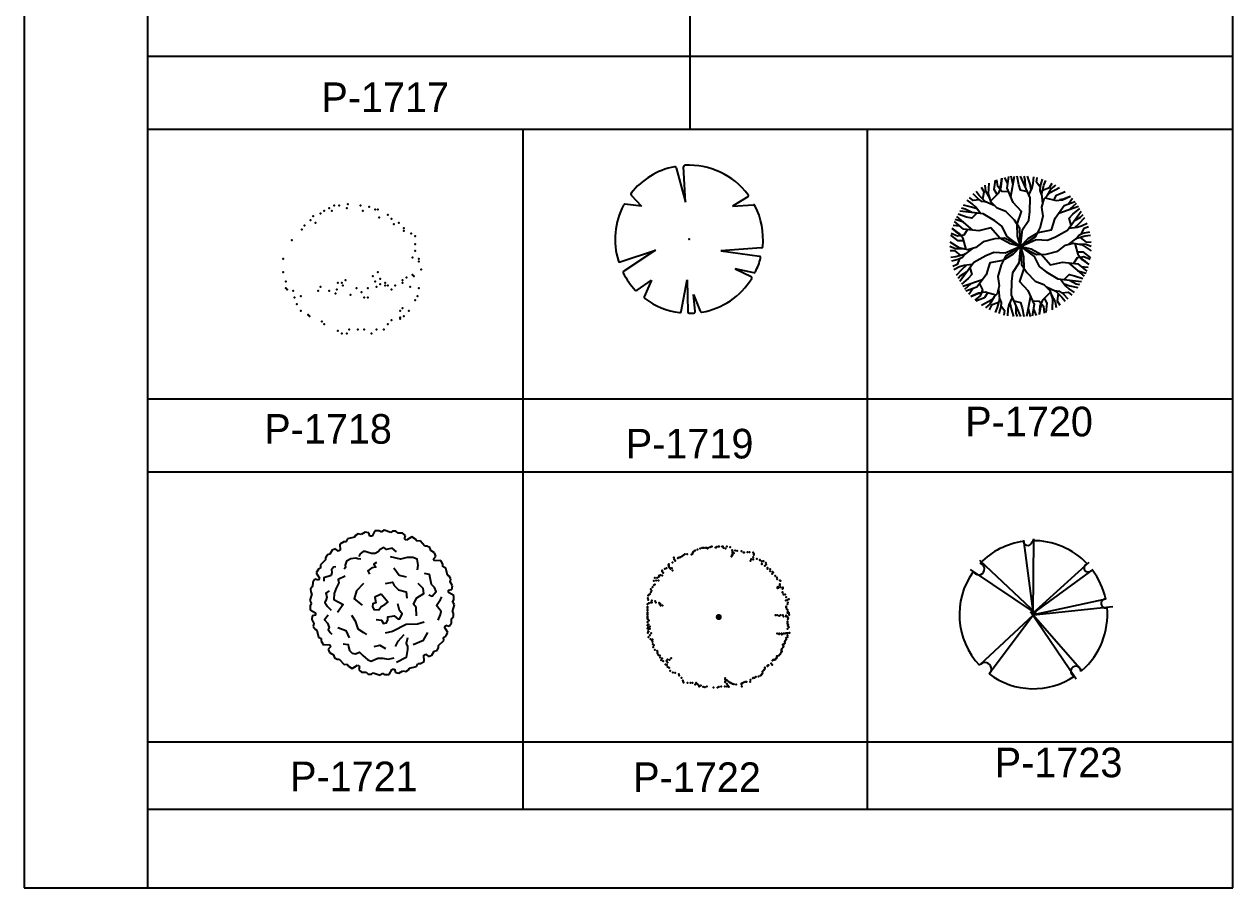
# Model space of a CAD drawing. Extents: x -74 to 94, y -49 to 40.
# Drawn here: x -12.65 to 11.85, y 0.8 to 18.3 of the extents above; entities that cross this region are included whole.
import ezdxf

# ---------------------------------------------------------------- set-up
doc = ezdxf.new("R2010")
doc.units = 0
doc.header["$LTSCALE"] = 100
doc.header["$MEASUREMENT"] = 0
doc.layers.get('0').update_dxf_attribs({"linetype": 'CONTINUOUS'})
for name, color, linetype in [('FOLHA', 3, 'CONTINUOUS'), ('P-ARVORE', 2, 'CONTINUOUS'), ('VEG', 2, 'CONTINUOUS')]:
    doc.layers.add(name, color=color, linetype=linetype)

# ---------------------------------------------------------------- blocks, each defined once
blk = doc.blocks.new('FOLHAVERDE')
at = {"layer": 'FOLHA', "linetype": 'CONTINUOUS'}
for p, q in [((-29.955, 37.298), (-29.955, 2.298)), ((-27.455, 37.298), (-27.455, 2.298)), ((-5.455, 2.298), (-5.455, 37.298)), ((-27.455, 35.298), (-27.455, 2.298)), ((-29.955, 2.298), (-5.455, 2.298)), ((-27.455, 2.298), (-5.455, 2.298))]:
    blk.add_line(p, q, dxfattribs=at)
blk = doc.blocks.new('ARV05')
at = {"layer": 'VEG'}
for p, q in [((-0.0875, 0.4829), (-0.0245, 0.251)), ((-0.0245, 0.251), (-0.037, 0.4887)), ((-0.3911, 0.2977), (-0.3204, 0.2238)), ((0.3965, 0.2863), (0.2932, 0.2238)), ((-0.3204, 0.2238), (-0.4338, 0.2358)), ((0.2932, 0.2238), (0.4357, 0.2329)), ((-0.4651, -0.1537), (-0.2258, -0.073)), ((-0.2258, -0.073), (-0.4412, -0.2159)), ((0.4884, -0.0579), (0.2145, -0.079)), ((0.2145, -0.079), (0.4752, -0.1149)), ((0.4374, -0.2264), (0.3124, -0.1991)), ((0.3124, -0.1991), (0.4194, -0.2515)), ((-0.3502, -0.3449), (-0.2543, -0.277)), ((-0.2543, -0.277), (-0.3024, -0.3887)), ((-0.0531, -0.4878), (-0.0119, -0.2741)), ((-0.0119, -0.2741), (-0.0087, -0.4901)), ((0.0411, -0.488), (0.0291, -0.3731)), ((0.0291, -0.3731), (0.0753, -0.4864))]:
    blk.add_line(p, q, dxfattribs=at)
for centre, radius, start, end in [((0, 0), 0.5, 101.44128, 141.56851), ((-0.0972, 0.4803), 0.01, 15.20855, 101.44128), ((-0.027, 0.4893), 0.01, 93.15464, 182.99812), ((0, 0), 0.5, 36.99993, 93.15464), ((-0.3838, 0.3046), 0.01, 141.56851, 223.73908), ((0.3913, 0.2949), 0.01, 301.17731, 36.99993), ((0, 0), 0.5, 152.54682, 197.11777), ((-0.4348, 0.2259), 0.01, 83.95393, 152.54682), ((0.4364, 0.2229), 0.01, 27.05474, 93.61777), ((0, 0), 0.5, 354.38387, 27.05474), ((0.4876, -0.048), 0.01, 274.40779, 354.38387), ((-0.4683, -0.1442), 0.01, 197.11777, 288.62945), ((0, 0), 0.5, 333.76286, 345.2457), ((0.4738, -0.1248), 0.01, 345.2457, 82.16937), ((-0.4357, -0.2242), 0.01, 123.5469, 207.22825), ((0, 0), 0.5, 207.22825, 223.40283), ((0.4395, -0.2166), 0.01, 257.69017, 333.76286), ((0, 0), 0.5, 279.9375, 327.88786), ((0.415, -0.2605), 0.01, 327.88786, 63.92182), ((-0.356, -0.3367), 0.01, 223.40283, 305.28779), ((-0.2932, -0.3926), 0.01, 156.70972, 233.24824), ((0, 0), 0.5, 233.24824, 262.61857), ((-0.063, -0.4859), 0.01, 262.61857, 349.08801), ((0.0312, -0.489), 0.01, 273.64787, 5.98864), ((0.0846, -0.4826), 0.01, 202.19344, 279.9375), ((0.0013, -0.49), 0.01, 180.84782, 270.14717), ((0, 0), 0.5, 270.14717, 273.64787)]:
    blk.add_arc(centre, radius, start, end, dxfattribs=at)
blk.add_point((0, 0), dxfattribs=at)
blk.add_point((0, 0), dxfattribs=at)
blk.add_point((0, 0), dxfattribs=at)
blk = doc.blocks.new('ARV06')
at = {"layer": 'VEG'}
for p, q in [((-0.0653, 0.493), (-0.0001, -0.0054)), ((-0.0001, -0.0054), (0.0059, 0.5001)), ((-0.362, 0.3577), (0.0237, -0.0054)), ((-0.006, -0.0054), (0.3797, 0.3435)), ((0.0237, -0.0054), (-0.4213, 0.2936)), ((0.4034, 0.2936), (-0.006, -0.0054)), ((0.4924, 0.0943), (0.0025, -0.0113)), ((-0.0179, 0.0088), (0.3322, -0.3899)), ((0.2907, -0.4469), (-0.0179, 0.0088)), ((0.0025, -0.0113), (0.5399, 0.0444)), ((-0.3561, -0.3472), (0.0025, -0.0113)), ((0.0025, -0.0113), (-0.2967, -0.4113))]:
    blk.add_line(p, q, dxfattribs=at)
for centre, radius, start, end in [((0.0025, -0.0113), 0.5, 97.87597, 135.88333), ((-0.0362, 0.4869), 0.0302, 195.68459, 358.00096), ((0.0025, -0.0113), 0.5, 43.24264, 90.97432), ((-0.3674, 0.2982), 0.0398, 220.65675, 73.44482), ((0.3716, 0.3043), 0.0267, 111.2821, 318.27356), ((0.0025, -0.0113), 0.5, 144.67146, 223.13299), ((0.0025, -0.0113), 0.5, 12.158, 37.25257), ((0.4902, 0.0648), 0.0296, 85.65427, 289.69379), ((0.0025, -0.0113), 0.5, 311.05407, 5.53111), ((-0.3252, -0.3781), 0.0437, 310.71484, 134.87997), ((0.2898, -0.3938), 0.0342, 359.20945, 254.62858), ((0.0025, -0.0113), 0.5, 233.20225, 303.82114)]:
    blk.add_arc(centre, radius, start, end, dxfattribs=at)
for p in [(0.0021, -0.0155), (0.0021, -0.0198)]:
    blk.add_point(p, dxfattribs=at)
blk = doc.blocks.new('ARV09')
at = {"layer": 'VEG'}
for points in [[(-0.2067, 0.3255), (-0.2341, 0.3739), (-0.2402, 0.4129)], [(0, 0), (-0.0059, 0.1216), (-0.0422, 0.1764), (-0.0992, 0.2347), (-0.1582, 0.2581), (-0.1984, 0.2983), (-0.2157, 0.3547), (-0.2128, 0.4277)], [(-0.2014, 0.3082), (-0.1479, 0.3622), (-0.131, 0.4032), (-0.1248, 0.4611)], [(-0.1593, 0.3507), (-0.1784, 0.384), (-0.1695, 0.4466)], [(-0.0806, 0.3681), (-0.1265, 0.37), (-0.154, 0.4034), (-0.1604, 0.45)], [(-0.1411, 0.3877), (-0.1339, 0.4112), (-0.1261, 0.4608)], [(-0.0866, 0.4234), (-0.1063, 0.4657)], [(0, 0), (-0.0203, 0.0698), (-0.0222, 0.1503), (0.0071, 0.2366), (-0.0496, 0.2974), (-0.0917, 0.3935), (-0.0784, 0.4712)], [(-0.0663, 0.3354), (-0.0404, 0.474)], [(-0.0511, 0.4167), (-0.0642, 0.4734)], [(0.0466, 0.3681), (-0.0002, 0.3798), (-0.0111, 0.4151), (-0.0222, 0.474)], [(0, 0), (0.0126, 0.113), (0.0547, 0.1777), (0.0621, 0.2366), (0.0639, 0.3288), (-0.0002, 0.474)], [(0.0326, 0.3998), (0.031, 0.4504), (0.0236, 0.474)], [(0.0724, 0.3813), (0.0639, 0.421), (0.0474, 0.474)], [(0.0568, 0.3449), (0.0786, 0.3955), (0.0859, 0.4269), (0.089, 0.4693)], [(0.1329, 0.3994), (0.1079, 0.4328), (0.1124, 0.4643)], [(0.1437, 0.3468), (0.1316, 0.3779), (0.1335, 0.4093), (0.1481, 0.4542)], [(0.1503, 0.288), (0.1427, 0.3563), (0.1573, 0.4132), (0.171, 0.446)], [(0.1486, 0.3792), (0.1957, 0.3975), (0.2126, 0.4278)], [(0.1785, 0.3418), (0.2067, 0.3896), (0.2375, 0.4145)], [(-0.2794, 0.3148), (-0.3209, 0.3098), (-0.3459, 0.3295)], [(-0.2285, 0.2979), (-0.2614, 0.3029), (-0.2877, 0.3202), (-0.3193, 0.3553)], [(-0.1742, 0.2742), (-0.2372, 0.3017), (-0.2792, 0.3428), (-0.3008, 0.3711)], [(-0.2541, 0.3183), (-0.2463, 0.3682), (-0.2642, 0.398)], [(0, 0), (0.1024, 0.0659), (0.1316, 0.1248), (0.1536, 0.2033), (0.1445, 0.266), (0.1591, 0.321), (0.1994, 0.3641), (0.2639, 0.3982)], [(0.1662, 0.3285), (0.2397, 0.3092), (0.2836, 0.3151), (0.3369, 0.3387)], [(0.224, 0.3133), (0.2433, 0.3464), (0.302, 0.3701)], [(0.2652, 0.316), (0.2892, 0.3215), (0.336, 0.3396)], [(-0.3299, 0.2281), (-0.3746, 0.252), (-0.3987, 0.2575)], [(-0.294, 0.2534), (-0.3326, 0.2658), (-0.3868, 0.2781)], [(-0.2703, 0.2216), (-0.3032, 0.2658), (-0.3268, 0.2878), (-0.3619, 0.3118)], [(0, 0), (0.0503, 0.0525), (0.1191, 0.0943), (0.2085, 0.1121), (0.2328, 0.1917), (0.295, 0.2762), (0.3689, 0.3035)], [(0.2574, 0.2251), (0.3903, 0.272)], [(0.3233, 0.2867), (0.3502, 0.3249)], [(0.3421, 0.1437), (0.3288, 0.1901), (0.3539, 0.2172), (0.3994, 0.2562)], [(0.3353, 0.2526), (0.3779, 0.2923)], [(0, 0), (-0.0706, 0.0173), (-0.1412, 0.0559), (-0.2013, 0.1245), (-0.2824, 0.1058), (-0.3867, 0.1173), (-0.4473, 0.1677)], [(-0.3864, 0.1641), (-0.442, 0.1811)], [(-0.3236, 0.1103), (-0.4307, 0.202)], [(-0.2955, 0.2244), (-0.329, 0.1897), (-0.3651, 0.1979), (-0.4216, 0.2178)], [(0, 0), (-0.0915, 0.0674), (-0.1265, 0.1363), (-0.1738, 0.1721), (-0.2528, 0.2197), (-0.4106, 0.2368)], [(0, 0), (0.1042, 0.0455), (0.1813, 0.0415), (0.2359, 0.0645), (0.3167, 0.1091), (0.4104, 0.2372)], [(0.3625, 0.1717), (0.4056, 0.1984), (0.4223, 0.2165)], [(0.3664, 0.1279), (0.3966, 0.1552), (0.4342, 0.1959)], [(-0.3591, 0.1143), (-0.3837, 0.0754), (-0.4263, 0.0683), (-0.4699, 0.086)], [(-0.4063, 0.0717), (-0.423, 0.0897), (-0.4621, 0.1212)], [(-0.3676, -0.0203), (-0.3876, 0.053), (-0.4147, 0.0881), (-0.4617, 0.1224)], [(-0.4099, 0.1367), (-0.4565, 0.1408)], [(0.3271, 0.1233), (0.3818, 0.1297), (0.4126, 0.1391), (0.451, 0.1576)], [(0.3722, 0.0489), (0.3931, 0.0749), (0.4212, 0.089), (0.4674, 0.0989)], [(0.4123, 0.0846), (0.4287, 0.123), (0.4583, 0.1348)], [(0, 0), (-0.1083, 0.0557), (-0.1739, 0.0516), (-0.2528, 0.0314), (-0.3026, -0.0079), (-0.3575, -0.0227), (-0.415, -0.0094), (-0.4768, 0.0295)], [(-0.3834, 0.0374), (-0.4217, 0.0375), (-0.4715, 0.0765)], [(0, 0), (-0.1042, -0.0455), (-0.1813, -0.0415), (-0.2359, -0.0645), (-0.3167, -0.1091), (-0.4104, -0.2372)], [(0, 0), (-0.0503, -0.0525), (-0.1191, -0.0943), (-0.2085, -0.1121), (-0.2328, -0.1917), (-0.295, -0.2762), (-0.3689, -0.3035)], [(0, 0), (-0.1024, -0.0659), (-0.1316, -0.1248), (-0.1536, -0.2033), (-0.1445, -0.266), (-0.1591, -0.321), (-0.1994, -0.3641), (-0.2639, -0.3982)], [(0, 0), (-0.0126, -0.113), (-0.0547, -0.1777), (-0.0621, -0.2366), (-0.0639, -0.3288), (0.0002, -0.474)], [(0, 0), (0.0203, -0.0698), (0.0222, -0.1503), (-0.0071, -0.2366), (0.0496, -0.2974), (0.0917, -0.3935), (0.0784, -0.4712)], [(0, 0), (0.1083, -0.0557), (0.1739, -0.0516), (0.2528, -0.0314), (0.3026, 0.0079), (0.3575, 0.0227), (0.415, 0.0094), (0.4768, -0.0295)], [(0, 0), (0.0915, -0.0674), (0.1265, -0.1363), (0.1738, -0.1721), (0.2528, -0.2197), (0.4106, -0.2368)], [(0, 0), (0.0059, -0.1216), (0.0422, -0.1764), (0.0992, -0.2347), (0.1582, -0.2581), (0.1984, -0.2983), (0.2157, -0.3547), (0.2128, -0.4277)], [(0, 0), (0.0706, -0.0173), (0.1412, -0.0559), (0.2013, -0.1245), (0.2824, -0.1058), (0.3867, -0.1173), (0.4473, -0.1677)], [(0.3246, 0.0138), (0.3799, 0.0546), (0.4365, 0.0704), (0.4718, 0.0749)], [(0.3676, 0.0203), (0.3876, -0.053), (0.4147, -0.0881), (0.4617, -0.1224)], [(0.3852, 0.0163), (0.4408, 0.0158), (0.4777, 0.0016)], [(0.4027, 0.061), (0.4421, 0.0292), (0.4768, 0.0298)], [(-0.3852, -0.0163), (-0.4408, -0.0158), (-0.4777, -0.0016)], [(-0.4027, -0.061), (-0.4421, -0.0292), (-0.4768, -0.0298)], [(-0.3246, -0.0138), (-0.3799, -0.0546), (-0.4365, -0.0704), (-0.4718, -0.0749)], [(-0.3722, -0.0489), (-0.3931, -0.0749), (-0.4212, -0.089), (-0.4674, -0.0989)], [(0.3591, -0.1143), (0.3837, -0.0754), (0.4263, -0.0683), (0.4699, -0.086)], [(0.3834, -0.0374), (0.4217, -0.0375), (0.4715, -0.0765)], [(0.4063, -0.0717), (0.423, -0.0897), (0.4621, -0.1212)], [(-0.4123, -0.0846), (-0.4287, -0.123), (-0.4583, -0.1348)], [(-0.3271, -0.1233), (-0.3818, -0.1297), (-0.4126, -0.1391), (-0.451, -0.1576)], [(-0.3664, -0.1279), (-0.3966, -0.1552), (-0.4342, -0.1959)], [(-0.3421, -0.1437), (-0.3288, -0.1901), (-0.3539, -0.2172), (-0.3994, -0.2562)], [(0.3236, -0.1103), (0.4307, -0.202)], [(0.4099, -0.1367), (0.4565, -0.1408)], [(-0.3625, -0.1717), (-0.4056, -0.1984), (-0.4223, -0.2165)], [(-0.2574, -0.2251), (-0.3903, -0.272)], [(0.2703, -0.2216), (0.3032, -0.2658), (0.3268, -0.2878), (0.3619, -0.3118)], [(0.2955, -0.2244), (0.329, -0.1897), (0.3651, -0.1979), (0.4216, -0.2178)], [(0.3299, -0.2281), (0.3746, -0.252), (0.3987, -0.2575)], [(0.3864, -0.1641), (0.442, -0.1811)], [(-0.3353, -0.2526), (-0.3779, -0.2923)], [(-0.3233, -0.2867), (-0.3502, -0.3249)], [(-0.1662, -0.3285), (-0.2397, -0.3092), (-0.2836, -0.3151), (-0.3369, -0.3387)], [(-0.2652, -0.316), (-0.2892, -0.3215), (-0.336, -0.3396)], [(-0.2785, -0.2538), (-0.2572, -0.2945), (-0.2723, -0.335), (-0.3095, -0.3639)], [(-0.224, -0.3133), (-0.2433, -0.3464), (-0.302, -0.3701)], [(-0.1503, -0.288), (-0.1427, -0.3563), (-0.1573, -0.4132), (-0.171, -0.446)], [(0.2014, -0.3082), (0.1479, -0.3622), (0.131, -0.4032), (0.1248, -0.4611)], [(0.1742, -0.2742), (0.2372, -0.3017), (0.2792, -0.3428), (0.3008, -0.3711)], [(0.2067, -0.3255), (0.2341, -0.3739), (0.2402, -0.4129)], [(0.2285, -0.2979), (0.2614, -0.3029), (0.2877, -0.3202), (0.3193, -0.3553)], [(0.2541, -0.3183), (0.2463, -0.3682), (0.2642, -0.398)], [(0.2794, -0.3148), (0.3209, -0.3098), (0.3459, -0.3295)], [(0.294, -0.2534), (0.3326, -0.2658), (0.3868, -0.2781)], [(-0.1785, -0.3418), (-0.2067, -0.3896), (-0.2375, -0.4145)], [(-0.1486, -0.3792), (-0.1957, -0.3975), (-0.2126, -0.4278)], [(-0.1437, -0.3468), (-0.1316, -0.3779), (-0.1335, -0.4093), (-0.1481, -0.4542)], [(-0.1329, -0.3994), (-0.1079, -0.4328), (-0.1124, -0.4643)], [(-0.0568, -0.3449), (-0.0786, -0.3955), (-0.0859, -0.4269), (-0.089, -0.4693)], [(-0.0724, -0.3813), (-0.0639, -0.421), (-0.0474, -0.474)], [(-0.0466, -0.3681), (0.0002, -0.3798), (0.0111, -0.4151), (0.0222, -0.474)], [(-0.0326, -0.3998), (-0.031, -0.4504), (-0.0236, -0.474)], [(0.0663, -0.3354), (0.0404, -0.474)], [(0.0806, -0.3681), (0.1265, -0.37), (0.154, -0.4034), (0.1604, -0.45)], [(0.1411, -0.3877), (0.1339, -0.4112), (0.1261, -0.4608)], [(0.1593, -0.3507), (0.1784, -0.384), (0.1695, -0.4466)], [(0.0511, -0.4167), (0.0642, -0.4734)], [(0.0866, -0.4234), (0.1063, -0.4657)]]:
    blk.add_lwpolyline(points, dxfattribs=at)
blk = doc.blocks.new('BRANCHD', base_point=(0.5, 0.5))
for p, q in [((0.9506, 0.7433), (0.9315, 0.7539)), ((0.962, 0.694), (0.9506, 0.7433)), ((0.9742, 0.6875), (0.962, 0.694)), ((0.9865, 0.6682), (0.9742, 0.6875)), ((0.9821, 0.6473), (0.9865, 0.6682)), ((0.9973, 0.6196), (0.9821, 0.6473)), ((0.9936, 0.594), (0.9973, 0.6196)), ((0.9697, 0.5873), (0.9936, 0.594)), ((0.9697, 0.5708), (0.9697, 0.5873)), ((1.008, 0.5503), (0.9697, 0.5708)), ((0.9985, 0.5039), (1.0081, 0.52)), ((1.0081, 0.52), (1.008, 0.5503))]:
    blk.add_line(p, q)
blk = doc.blocks.new('ARV10')
at = {"layer": 'VEG'}
for points in [[(0.0945, 0.3515), (0.0652, 0.375), (0.0268, 0.3671), (0.0103, 0.3809), (0.0103, 0.3809), (-0.0153, 0.3671), (-0.03, 0.3495), (-0.0483, 0.3397), (-0.074, 0.3397), (-0.0904, 0.3436), (-0.1161, 0.3534), (-0.1307, 0.3534), (-0.1509, 0.3377), (-0.16, 0.3201)], [(-0.3156, 0.2494), (-0.3303, 0.2474), (-0.3449, 0.2279), (-0.3413, 0.2121), (-0.3468, 0.1906), (-0.3962, 0.1749), (-0.3962, 0.1533)], [(-0.1454, 0.3004), (-0.1673, 0.3024), (-0.1802, 0.3083), (-0.2131, 0.3044), (-0.2424, 0.2886), (-0.2516, 0.2612), (-0.2497, 0.2455), (-0.2589, 0.2337)], [(-0.0392, 0.2789), (-0.0593, 0.2671), (-0.0446, 0.2474), (-0.0721, 0.2435), (-0.0996, 0.222), (-0.0868, 0.2004)], [(0.2373, 0.2279), (0.241, 0.2612), (0.2336, 0.3004), (0.2062, 0.3122), (0.1678, 0.3122), (0.122, 0.3004), (0.0542, 0.3161)], [(-0.2516, 0.1867), (-0.2992, 0.1631), (-0.2955, 0.1415), (-0.3138, 0.1062), (-0.3266, 0.0689), (-0.3285, 0.0297), (-0.2662, -0.0056), (-0.3047, -0.0586)], [(0.0762, 0.2435), (0.1128, 0.1925), (0.1604, 0.1808)], [(0.3142, 0.0611), (0.3362, 0.0513), (0.3618, 0.0827), (0.3508, 0.1101), (0.3307, 0.1297), (0.3271, 0.1533), (0.3179, 0.1968), (0.2831, 0.2043)], [(-0.3596, 0.0866), (-0.3816, 0.0709), (-0.3779, 0.0552), (-0.3761, 0.0434), (-0.3797, 0.0297), (-0.3889, 0.0081), (-0.3724, -0.0193), (-0.3468, -0.0429)], [(-0.1289, 0.1356), (-0.1747, 0.0866), (-0.1911, 0.0336), (-0.1362, -0.0095)], [(0.0213, 0.1376), (0.0689, 0.1455), (0.0798, 0.1238), (0.1092, 0.0944), (0.1604, 0.0807), (0.1641, 0.0375)], [(0.23, -0.0821), (0.2282, -0.0252), (0.2099, -0.0037), (0.2318, 0.0395), (0.2794, 0.0689), (0.2739, 0.1023), (0.241, 0.1356)], [(-0.0428, -0.1056), (-0.0062, -0.1115), (0.0066, -0.1331), (0.0268, -0.1292), (0.0359, -0.1096), (0.0359, -0.088), (0.0798, -0.0821), (0.1055, -0.1037), (0.1183, -0.1017), (0.133, -0.0684), (0.1146, -0.0449), (0.1037, 0.0003)], [(0.3765, -0.1115), (0.3911, -0.0723), (0.3966, -0.0527), (0.3655, -0.0115), (0.3911, 0.0277), (0.4003, 0.0473)], [(-0.3669, -0.0762), (-0.3925, -0.1096), (-0.3724, -0.1312), (-0.3724, -0.1312), (-0.3596, -0.1606), (-0.3669, -0.1743), (-0.3541, -0.1939), (-0.3413, -0.2057)], [(-0.2094, -0.0782), (-0.1838, -0.1155), (-0.1673, -0.1704), (-0.1289, -0.1939), (-0.1087, -0.2077)], [(-0.301, -0.1606), (-0.2479, -0.1802), (-0.2259, -0.2292)], [(0.2813, -0.1253), (0.2373, -0.139), (0.1604, -0.141), (0.0689, -0.188), (0.0176, -0.1998)], [(0.089, -0.2881), (0.1055, -0.2528), (0.1476, -0.2077)], [(0.1696, -0.2312), (0.1604, -0.2685), (0.1696, -0.2881), (0.1696, -0.3097), (0.1604, -0.3627), (0.0945, -0.398)], [(0.208, -0.2744), (0.2776, -0.2469), (0.3069, -0.1939)], [(-0.2662, -0.2704), (-0.2314, -0.2744), (-0.2296, -0.2901), (-0.2223, -0.3156), (-0.2058, -0.3333), (-0.182, -0.3391), (-0.1545, -0.3274), (-0.1325, -0.3489), (-0.1142, -0.3646), (-0.0978, -0.3784), (-0.0758, -0.3882), (-0.0318, -0.3666), (0.0029, -0.3686), (0.0396, -0.3744), (0.078, -0.3646)], [(-0.0556, -0.2881), (-0.0172, -0.2803), (0.0213, -0.3018)]]:
    blk.add_lwpolyline(points, dxfattribs=at)
blk.add_lwpolyline([(-0.008, 0.065), (-0.052, 0.0454), (-0.0446, 0.0062), (-0.0648, -0.0017), (-0.0666, -0.0193), (-0.0593, -0.039), (-0.0245, -0.0409), (-0.008, -0.0193), (0.0158, -0.0056), (0.0359, 0.0109), (0.0139, 0.0375)], close=True, dxfattribs=at)
at = {"layer": 'VEG', "xscale": 0.9553976372427515, "yscale": 0.9553976372427515, "zscale": 0.9553976372427515}
for rotation in [90, 59.99999999999999, 120, 30, 150, 180, 330.0000000000001, 210, 300.0000000000001, 240, 270]:
    blk.add_blockref('BRANCHD', (-0.0027, 0.0072), dxfattribs=dict(at, rotation=rotation))
blk.add_blockref('BRANCHD', (-0.0027, 0.0072), dxfattribs=at)

msp = doc.modelspace()

# ---------------------------------------------------------------- linework, layer by layer
at = {"layer": 'FOLHA', "linetype": 'CONTINUOUS'}
for p, q in [((0.846, 16.175), (0.846, 31.181)), ((-10.154, 17.655), (11.846, 17.655)), ((-10.154, 16.175), (11.846, 16.175)), ((-2.539, 2.395), (-2.539, 16.175)), ((4.439, 2.395), (4.439, 16.175)), ((-10.154, 10.709), (11.846, 10.709)), ((-10.154, 9.228), (11.846, 9.228)), ((-10.154, 3.762), (11.846, 3.762)), ((-10.154, 2.395), (11.846, 2.395))]:
    msp.add_line(p, q, dxfattribs=at)
at = {"layer": 'P-ARVORE', "linetype": 'CONTINUOUS'}
for p, q in [((-10.154, 33.801), (-10.154, 0.801)), ((11.846, 0.801), (11.846, 33.801)), ((-10.154, 0.801), (11.846, 0.801))]:
    msp.add_line(p, q, dxfattribs=at)
at = {"layer": 'P-ARVORE', "color": 5}
for p in [(-6.645, 14.466), (-6.57, 14.52), (-6.469, 14.574), (-6.419, 14.52), (-6.368, 14.628), (-6.267, 14.628), (-6.116, 14.574), (-6.091, 14.655), (-5.839, 14.628), (-5.789, 14.52), (-5.663, 14.601), (-5.537, 14.547), (-5.486, 14.547), (-6.973, 14.223), (-6.847, 14.331), (-6.797, 14.412), (-6.746, 14.277), (-5.461, 14.385), (-5.285, 14.439), (-5.209, 14.358), (-5.159, 14.25), (-5.058, 14.277), (-7.023, 14.142), (-4.957, 14.169), (-4.957, 14.115), (-4.806, 14.061), (-4.73, 14.007), (-7.225, 13.926), (-4.73, 13.845), (-7.401, 13.547), (-4.781, 13.574), (-4.73, 13.709), (-4.655, 13.547), (-4.655, 13.493), (-7.401, 13.277), (-5.486, 13.277), (-4.605, 13.331), (-7.351, 13.088), (-6.293, 13.061), (-6.217, 13.061), (-6.192, 13.007), (-6.141, 13.115), (-5.587, 13.196), (-5.537, 13.088), (-5.436, 13.142), (-5.436, 13.034), (-5.335, 13.061), (-5.335, 13.007), (-5.285, 13.007), (-5.134, 13.007), (-4.982, 13.115), (-4.982, 13.061), (-4.982, 13.061), (-4.907, 13.169), (-4.781, 13.223), (-4.756, 13.196), (-7.351, 12.953), (-7.326, 12.926), (-7.2, 12.899), (-7.175, 12.764), (-7.049, 12.791), (-6.696, 12.899), (-6.645, 12.98), (-6.469, 12.899), (-6.343, 12.845), (-6.318, 12.926), (-6.041, 12.818), (-5.915, 12.953), (-5.814, 12.872), (-5.764, 12.764), (-5.688, 12.953), (-5.688, 12.764), (-5.512, 12.98), (-5.209, 12.926), (-4.831, 12.98), (-4.68, 12.791), (-4.655, 12.953), (-7.124, 12.629), (-4.982, 12.548), (-4.73, 12.71), (-7.049, 12.494), (-6.897, 12.412), (-6.872, 12.385), (-6.62, 12.277), (-5.209, 12.304), (-5.033, 12.494), (-5.033, 12.358), (-5.033, 12.331), (-4.957, 12.385), (-4.856, 12.494), (-6.57, 12.223), (-6.293, 12.088), (-6.217, 12.034), (-6.116, 12.034), (-6.066, 12.115), (-5.89, 12.115), (-5.764, 12.115), (-5.612, 12.034), (-5.512, 12.115), (-5.36, 12.115), (-5.285, 12.223)]:
    msp.add_point(p, dxfattribs=at)
at = {"layer": 'VEG', "const_width": 0.0612}
msp.add_lwpolyline([(1.395, 6.288, 1), (1.457, 6.288, 1)], format="xyb", close=True, dxfattribs=at)
at = {"layer": 'VEG'}
for p in [(0.898, 7.598), (0.904, 7.603), (0.914, 7.614), (0.946, 7.635), (0.995, 7.657), (1.048, 7.678), (1.091, 7.689), (1.118, 7.689), (1.15, 7.689), (1.177, 7.689), (1.198, 7.678), (1.214, 7.689), (1.252, 7.705), (1.268, 7.71), (1.284, 7.716), (1.359, 7.694), (1.375, 7.694), (1.386, 7.71), (1.423, 7.716), (1.434, 7.716), (1.493, 7.716), (1.509, 7.716), (1.525, 7.689), (1.563, 7.673), (1.589, 7.716), (1.659, 7.705), (1.659, 7.705), (1.697, 7.641), (1.702, 7.624), (1.707, 7.608), (1.707, 7.598), (1.761, 7.635), (1.798, 7.63), (1.889, 7.619), (1.927, 7.598), (2.007, 7.603), (2.05, 7.603), (0.416, 7.362), (0.486, 7.394), (0.518, 7.491), (0.523, 7.458), (0.534, 7.442), (0.545, 7.426), (0.593, 7.48), (0.604, 7.485), (0.625, 7.491), (0.652, 7.501), (0.684, 7.523), (0.711, 7.544), (0.738, 7.56), (0.738, 7.56), (0.786, 7.56), (0.871, 7.555), (0.893, 7.566), (1.686, 7.517), (1.686, 7.517), (1.691, 7.539), (1.697, 7.533), (1.707, 7.582), (1.707, 7.549), (1.729, 7.582), (1.943, 7.592), (2.066, 7.426), (2.082, 7.458), (2.12, 7.453), (2.125, 7.592), (2.125, 7.501), (2.125, 7.458), (2.136, 7.571), (2.136, 7.549), (2.136, 7.549), (2.195, 7.469), (2.259, 7.448), (2.259, 7.437), (2.297, 7.421), (2.297, 7.41), (2.297, 7.367), (2.297, 7.362), (2.334, 7.421), (2.382, 7.383), (2.388, 7.351), (0.218, 7.126), (0.245, 7.137), (0.277, 7.207), (0.282, 7.228), (0.282, 7.126), (0.298, 7.18), (0.336, 7.266), (0.368, 7.276), (0.405, 7.346), (0.416, 7.33), (0.416, 7.314), (0.421, 7.298), (0.432, 7.276), (0.438, 7.276), (0.448, 7.271), (0.448, 7.266), (0.475, 7.276), (0.486, 7.228), (0.491, 7.233), (2.361, 7.324), (2.414, 7.287), (2.414, 7.266), (2.468, 7.26), (2.468, 7.217), (2.511, 7.164), (2.516, 7.201), (2.527, 7.191), (2.57, 7.121), (0.084, 6.891), (0.111, 7.019), (0.111, 6.933), (0.127, 6.95), (0.132, 7.083), (0.159, 7.03), (0.18, 7.083), (0.202, 7.025), (0.213, 7.105), (2.602, 7.089), (2.607, 7.057), (2.618, 6.891), (2.618, 6.875), (2.629, 6.901), (2.634, 6.88), (2.661, 7.025), (2.661, 6.955), (2.661, 6.933), (2.677, 7.019), (2.677, 6.891), (2.725, 6.885), (2.725, 6.864), (-0.012, 6.671), (-0.002, 6.725), (-0.002, 6.639), (0.014, 6.746), (0.03, 6.751), (0.046, 6.853), (0.052, 6.794), (0.063, 6.816), (0.068, 6.623), (2.72, 6.858), (2.72, 6.794), (2.72, 6.783), (2.741, 6.746), (2.773, 6.746), (2.784, 6.623), (2.789, 6.692), (2.789, 6.692), (2.816, 6.639), (2.848, 6.649), (-0.018, 6.548), (-0.018, 6.494), (-0.018, 6.478), (-0.018, 6.446), (-0.018, 6.419), (-0.018, 6.382), (-0.018, 6.371), (0.009, 6.569), (0.052, 6.58), (0.068, 6.585), (0.138, 6.607), (0.148, 6.58), (0.218, 6.574), (0.223, 6.553), (0.239, 6.558), (0.245, 6.548), (0.245, 6.521), (0.287, 6.521), (2.795, 6.499), (2.795, 6.478), (2.805, 6.446), (2.816, 6.548), (2.816, 6.376), (2.822, 6.435), (2.827, 6.585), (2.827, 6.403), (2.832, 6.387), (2.832, 6.376), (2.848, 6.371), (-0.018, 6.355), (-0.018, 6.333), (-0.018, 6.301), (-0.018, 6.291), (-0.018, 6.274), (-0.018, 6.248), (-0.018, 6.183), (-0.007, 6.237), (-0.007, 6.13), (-0.002, 6.135), (0.004, 6.226), (0.004, 6.135), (0.009, 6.216), (2.575, 6.328), (2.607, 6.328), (2.65, 6.312), (2.65, 6.312), (2.677, 6.323), (2.725, 6.328), (2.741, 6.301), (2.795, 6.317), (2.795, 6.301), (2.816, 6.199), (2.816, 6.173), (2.816, 6.173), (2.822, 6.291), (2.822, 6.291), (2.822, 6.151), (2.827, 6.242), (2.832, 6.264), (2.832, 6.13), (2.848, 6.36), (2.854, 6.333), (-0.018, 6.124), (-0.018, 6.119), (-0.018, 6.055), (-0.012, 5.969), (-0.007, 6.076), (-0.002, 6.001), (0.004, 6.049), (0.004, 5.996), (0.03, 6.098), (0.03, 6.049), (0.03, 5.921), (0.057, 5.958), (2.607, 5.953), (2.607, 5.953), (2.65, 5.953), (2.65, 5.942), (2.65, 5.942), (2.698, 5.953), (2.704, 5.937), (2.736, 5.953), (2.763, 5.953), (2.789, 5.958), (2.805, 5.958), (2.822, 6.049), (2.822, 5.915), (2.827, 6.108), (2.827, 5.964), (2.843, 6.082), (2.859, 5.969), (0.004, 5.878), (0.041, 5.84), (0.073, 5.814), (0.084, 5.835), (0.084, 5.787), (0.089, 5.739), (0.095, 5.68), (0.111, 5.717), (2.704, 5.642), (2.725, 5.733), (2.725, 5.723), (2.73, 5.68), (2.736, 5.696), (2.747, 5.739), (2.763, 5.792), (2.763, 5.787), (2.768, 5.755), (2.773, 5.803), (2.789, 5.867), (2.789, 5.835), (2.822, 5.878), (0.132, 5.626), (0.18, 5.605), (0.186, 5.578), (0.186, 5.551), (0.202, 5.514), (0.229, 5.508), (0.239, 5.465), (0.261, 5.412), (0.277, 5.449), (0.298, 5.39), (0.368, 5.401), (0.389, 5.428), (0.427, 5.423), (0.427, 5.423), (0.464, 5.455), (2.516, 5.407), (2.532, 5.417), (2.548, 5.417), (2.575, 5.428), (2.586, 5.444), (2.602, 5.492), (2.602, 5.46), (2.613, 5.498), (2.645, 5.508), (2.672, 5.535), (2.693, 5.567), (2.698, 5.626), (2.698, 5.615), (2.698, 5.61), (2.698, 5.599), (2.704, 5.589), (2.704, 5.589), (0.346, 5.326), (0.373, 5.316), (0.384, 5.369), (0.389, 5.278), (0.421, 5.257), (0.443, 5.198), (0.496, 5.166), (0.545, 5.155), (2.313, 5.182), (2.313, 5.149), (2.339, 5.214), (2.361, 5.262), (2.361, 5.262), (2.361, 5.262), (2.361, 5.235), (2.414, 5.305), (2.414, 5.289), (2.436, 5.31), (2.489, 5.348), (2.506, 5.321), (0.614, 5.128), (0.62, 5.101), (0.668, 5.053), (0.695, 4.999), (0.705, 4.978), (0.711, 4.962), (0.791, 4.951), (0.85, 4.957), (0.893, 4.957), (0.946, 4.919), (0.968, 4.951), (0.995, 4.924), (1.021, 4.903), (1.064, 4.903), (1.557, 5.048), (1.557, 5.021), (1.557, 4.983), (1.557, 4.967), (1.589, 5.005), (1.589, 4.935), (1.611, 4.903), (1.622, 4.978), (1.648, 4.962), (1.67, 4.951), (1.67, 4.951), (1.675, 4.946), (1.702, 4.935), (1.729, 4.924), (1.782, 4.919), (1.884, 4.941), (1.884, 4.919), (1.9, 4.946), (1.927, 4.962), (1.964, 4.973), (1.991, 4.973), (2.061, 4.973), (2.066, 5.016), (2.114, 5.048), (2.12, 5.053), (2.152, 5.058), (2.179, 5.074), (2.232, 5.085), (2.275, 5.101), (2.286, 5.107), (2.302, 5.128), (1.032, 4.882), (1.107, 4.871), (1.145, 4.865), (1.182, 4.882), (1.182, 4.882), (1.316, 4.86), (1.397, 4.86), (1.429, 4.871), (1.477, 4.882), (1.552, 4.882), (1.589, 4.882), (1.627, 4.876), (1.895, 4.882)]:
    msp.add_point(p, dxfattribs=at)

# ---------------------------------------------------------------- block references
at = {"layer": 'P-ARVORE', "linetype": 'CONTINUOUS'}
msp.add_blockref('FOLHAVERDE', (17.302, -1.497), dxfattribs=at)
at = {"layer": 'P-ARVORE', "linetype": 'CONTINUOUS', "xscale": 3, "yscale": 3, "zscale": 3}
for name, p in [('ARV05', (0.824, 13.943)), ('ARV09', (7.544, 13.798)), ('ARV10', (-5.391, 6.557)), ('ARV06', (7.796, 6.369))]:
    msp.add_blockref(name, p, dxfattribs=at)

# ---------------------------------------------------------------- texts
at = {"layer": 'FOLHA', "linetype": 'CONTINUOUS'}
for s, p in [('P-1717', (-6.629, 16.52)), ('P-1720', (6.422, 9.949)), ('P-1718', (-7.787, 9.8)), ('P-1719', (-0.458, 9.501)), ('P-1723', (7.02, 3.041)), ('P-1721', (-7.263, 2.758)), ('P-1722', (-0.308, 2.742))]:
    msp.add_text(s, height=0.6, dxfattribs=at).set_placement(p)

doc.saveas('drawing.dxf')
